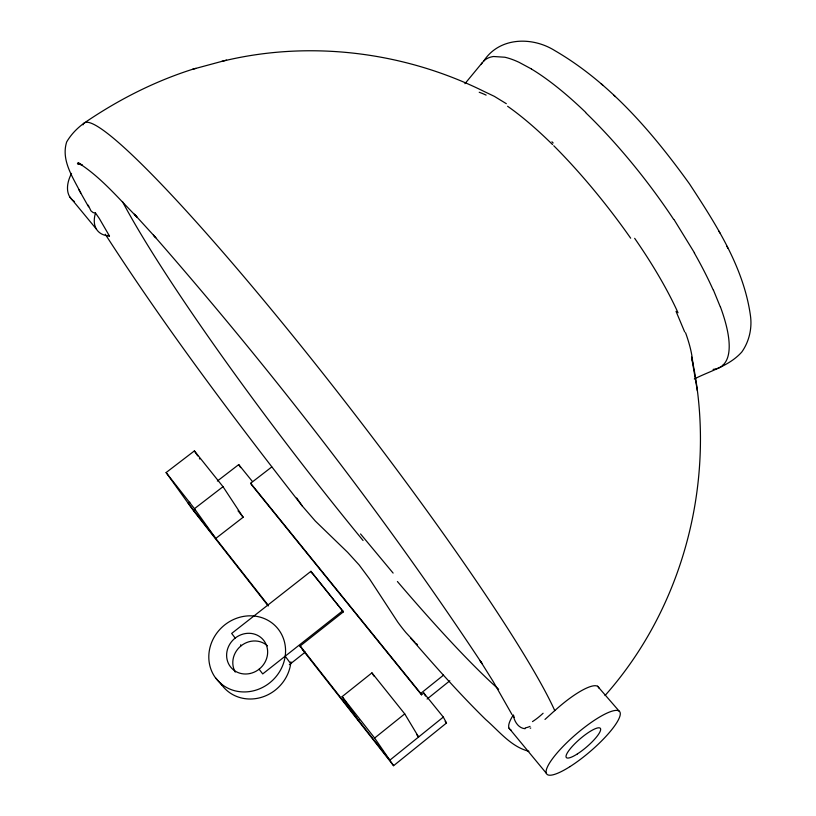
<?xml version="1.0" encoding="UTF-8"?>
<svg xmlns="http://www.w3.org/2000/svg" width="816" height="816" viewBox="0 0 816 816"><rect width="100%" height="100%" fill="white"/><g stroke="black" fill="none" stroke-linecap="round" stroke-linejoin="round"><path stroke-width="1.22" d="M464.947 83.681L482.297 62.659M483.715 61.067C499.402 36.934 532.216 36.445 554.788 50.592C610.042 82.722 652.525 132.559 689.469 183.855C715.867 224.247 743.682 266.995 750.455 315.721C752.23 328.338 749.149 341.639 741.785 352.022C729.29 366.037 710.461 370.729 694.304 378.971M605.023 695.548C685.491 604.962 717.631 475.177 691.591 357.112L697.374 390.833M554.737 710.593L544.986 719.437M271.748 466.976L250.655 483.256L251.767 485.051L421.515 694.814L423.79 692.988L443.312 717.08L389.813 760.196L300.176 645.986L343.393 611.857L310.937 571.312L231.662 633.44L235.212 638.071M303.919 651.443L393.587 765.704L446.485 723.017L443.312 717.08M421.515 694.814L420.75 693.416L443.537 675.128M393.587 765.704L374.636 738.041L404.726 713.878L371.933 672.874L342.118 696.64L358.469 720.263L359.295 719.6M427.094 699.047L449.83 680.779M342.73 610.766L262.721 673.924L259.09 669.202M289.343 664.703L305.327 652.066M311.355 572.679L310.937 571.312M243.137 517.252L215.761 538.448L194.473 508.684L166.107 472.566L194.402 450.911L223.013 486.693L243.137 517.252L239.731 512.978M194.473 508.684L223.013 486.693M268.25 605.982L193.8 511.112L195.35 509.918M189.832 502.217L188.272 503.421L268.26 605.329M217.352 481.042L238.721 464.6L252.328 481.399M195.973 68.36L192.719 69.238C153.938 81.539 117.484 100.246 83.956 123.206C77.01 128.336 71.033 134.477 66.657 141.964C60.874 160.293 72.981 177.429 80.794 193.055M530.747 728.045L530.196 728.198M221.697 61.424C308.917 39.913 403.451 51.5 483.766 91.3L494.374 96.37L506.328 103.683M192.719 69.238L226.532 60.109M88.21 205.142L90.964 210.865L93.157 212.619L95.513 213.007L99.328 218.535L109.477 236.018L108.038 235.141M525.106 728.708C519.16 728.321 515.192 722.782 513.815 717.437M528.921 751.281C511.183 746.946 499.015 731.044 485.744 719.569C459.357 693.671 434.887 665.917 410.642 638.03M81.957 164.781L77.418 163.659L81.937 164.924L77.979 162.629C100.745 176.97 118.198 198.084 136.955 217.046L134.344 214.19L155.815 237.711L153.428 235.11C271.993 370.699 382.673 513.499 482.103 663.714L480.043 660.521L493.282 681.666L511.999 714.571M531.451 68.983L519.088 62.332A188.159 52.214 52.3 0 0 504.818 57.232L493.568 56.508A197.37 54.764 52.3 0 0 481.103 64.505M416.242 643.518L417.527 644.691M600.974 83.528L602.749 85.16M613.785 95.217L615.274 96.584M551.942 141.8L553.166 142.994M414.987 642.345L405.96 632.624A213.598 198.951 -9.1 0 1 397.759 622.088L369.607 579.023L359.193 565.019L347.657 552.35L315.323 521.057L302.297 506.032C233.376 417.874 165.934 328.348 105.274 234.243M222.156 685.338L215.822 678.167A39.698 36.649 -42.2 0 0 279.582 671.68A39.698 36.649 -42.2 0 0 253.919 615.998A39.77 36.71 -42.2 0 0 214.822 636.062A39.77 36.71 -42.2 0 0 215.761 678.218M597.557 686.225L619.109 711.073M393.118 573.087L360.539 533.95M69.819 196.962L96.461 229.184M509.021 728.147L546.343 773.282M445.189 721.415L446.485 723.017M250.655 483.256L420.75 693.416M311.641 572.455L313.599 574.892M313.732 575.056L333.683 599.801M334.285 600.556L343.393 611.857M238.017 510.836L239.159 512.264M416.65 734.543L418.608 736.991L404.726 713.878M342.118 696.64L374.636 738.041M299.992 646.435L300.839 647.506M302.236 649.291L303.358 650.729M240.618 644.813L241.281 645.67M302.297 506.032L296.718 497.995M285.192 656.186L290.7 663.632A39.28 36.343 -42.5 0 1 260.559 697.598A39.28 36.343 -42.5 0 1 220.432 682.951M166.107 472.566L193.8 511.112M300.176 645.986L304.766 652.514M194.402 450.911L195.952 453.257M196.34 453.839L197.696 455.879M199.43 458.48L199.808 459.051M673.955 219.463L694.569 253.021M238.721 464.6L240.598 467.619M371.933 672.874L372.351 673.557M372.494 673.781L373.891 676.056M513.652 715.754L513.264 715.091A47.369 12.311 -40.6 0 0 511.061 730.034M78.938 189.771L88.556 206.815M423.79 692.988L425.442 696.017M718.957 231.183L719.885 232.968M726.842 246.218L727.943 248.339M676.036 311.345L684.685 331.969M713.48 290.19L720.293 306.877M513.478 716.122L513.295 715.244M553.768 145.738A183.284 44.615 52.1 0 1 630.656 238.18M507.593 106.264A186.915 47.552 52.1 0 1 552.524 144.554M479.216 92.259A184.6 45.982 51.3 0 1 486.112 95.115M685.552 332.714A182.08 46.594 52.4 0 1 692.733 363.314M634.654 238.323A187.231 50.48 51.7 0 1 678.014 312.752M531.491 69.064A196.126 54.57 52.4 0 1 585.715 112.404M585.786 112.771A191.689 52.979 52.4 0 1 673.669 219.433M722.945 365.231A197.513 54.417 52.3 0 1 713.092 369.383M720.467 307.01A190.873 52.632 52.4 0 1 722.894 365.17M694.283 252.889A200.685 55.468 52.4 0 1 713.204 289.996M498.637 689.255A351.39 34.782 52.5 0 1 397.412 581.522M363.049 540.498A351.39 34.782 52.5 0 1 122.431 201.521M82.977 124.868A389.813 36.016 52.3 0 1 298.901 343.281A389.813 36.016 52.3 0 1 554.768 710.634A47.695 11.455 -42.2 0 1 559.266 706.666A47.675 11.577 -42.2 0 1 598.903 688.031M543.099 713.255A35.802 13.597 -48 0 1 532.491 721.599M530.043 726.373A29.254 19.319 -70.4 0 1 525.198 727.872M514.162 717.427A21.349 15.351 57.4 0 1 513.815 716.132M74.48 201.532A40.076 23.399 -39.6 0 1 71.543 173.39M109.477 236.018A40.514 22.858 -39.7 0 1 95.513 213.007M290.914 661.796A39.219 36.281 -42.5 0 1 290.7 663.632M235.273 672.098A20.981 19.411 -42.5 0 1 240.924 645.956A20.981 19.411 -42.5 0 1 267.434 645.823M569.986 766.612A47.991 11.149 -40.7 0 0 619.813 711.838A47.991 11.149 -40.7 0 0 559.776 749.935A47.991 11.149 -40.7 0 0 569.986 766.612M577.381 753.913A22.399 5.202 -40.7 0 0 600.413 728.423A22.399 5.202 -40.7 0 0 572.261 746.426A22.399 5.202 -40.7 0 0 577.381 753.913M250.022 673.516A21.236 19.604 -42.2 0 0 263.282 639.856A21.236 19.604 -42.2 0 0 228.092 647.588A21.236 19.604 -42.2 0 0 250.022 673.516"/></g></svg>
